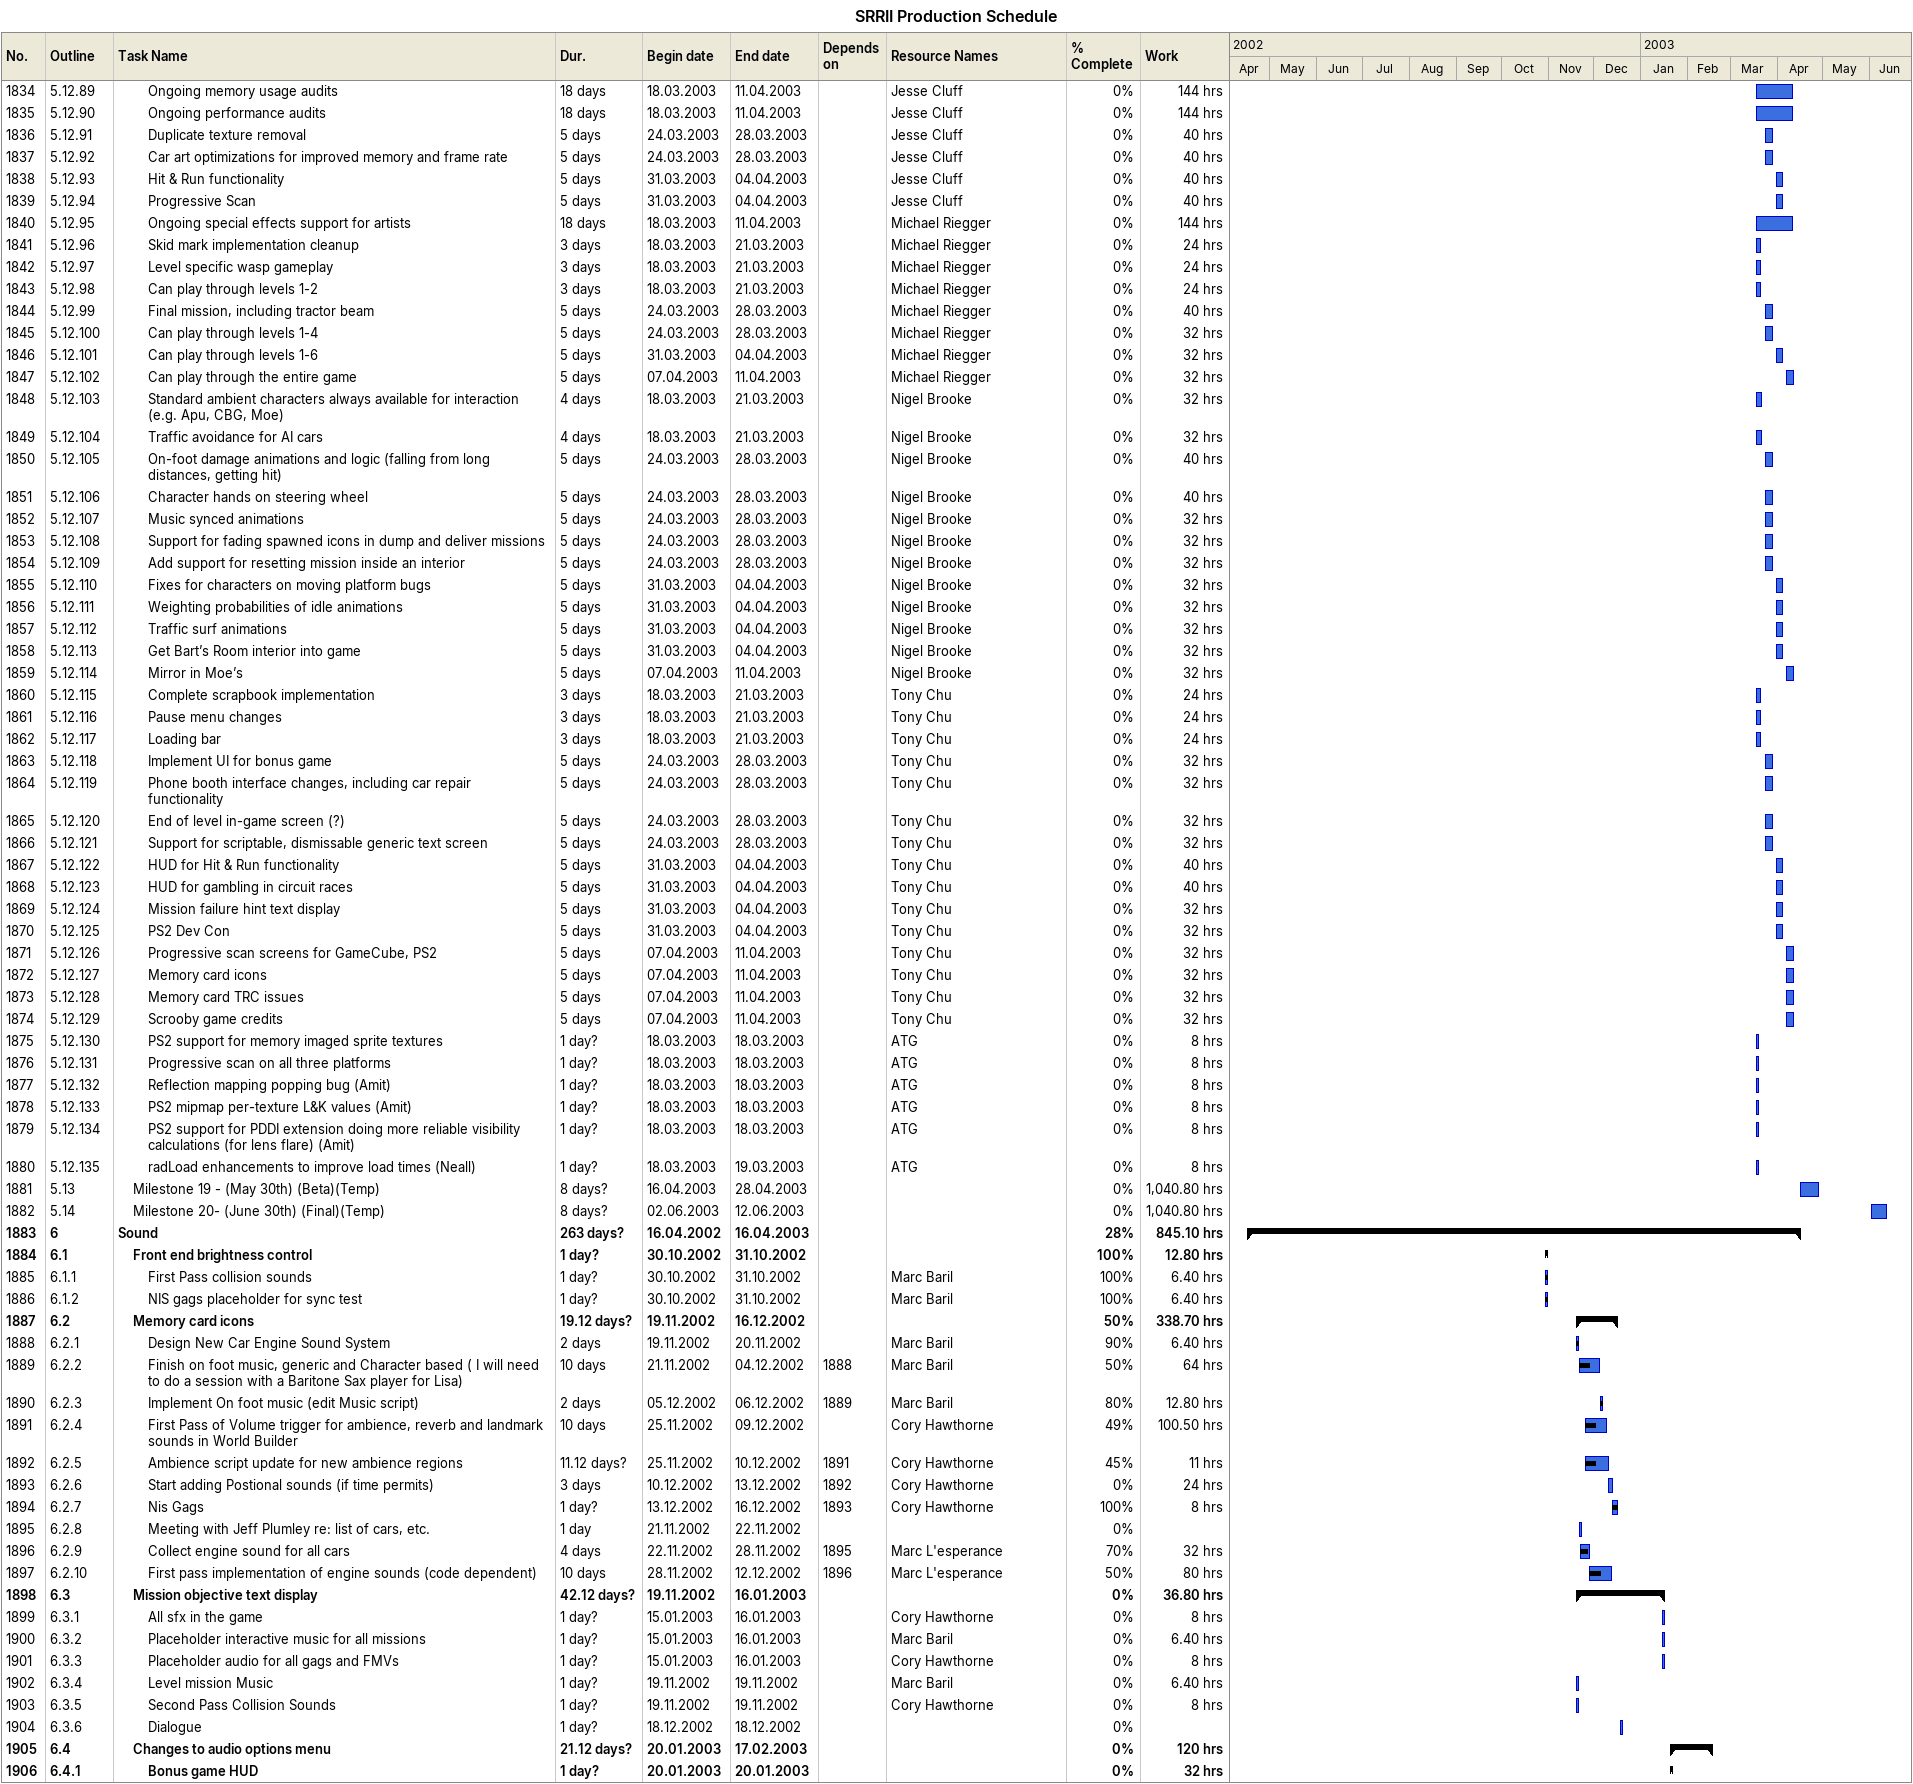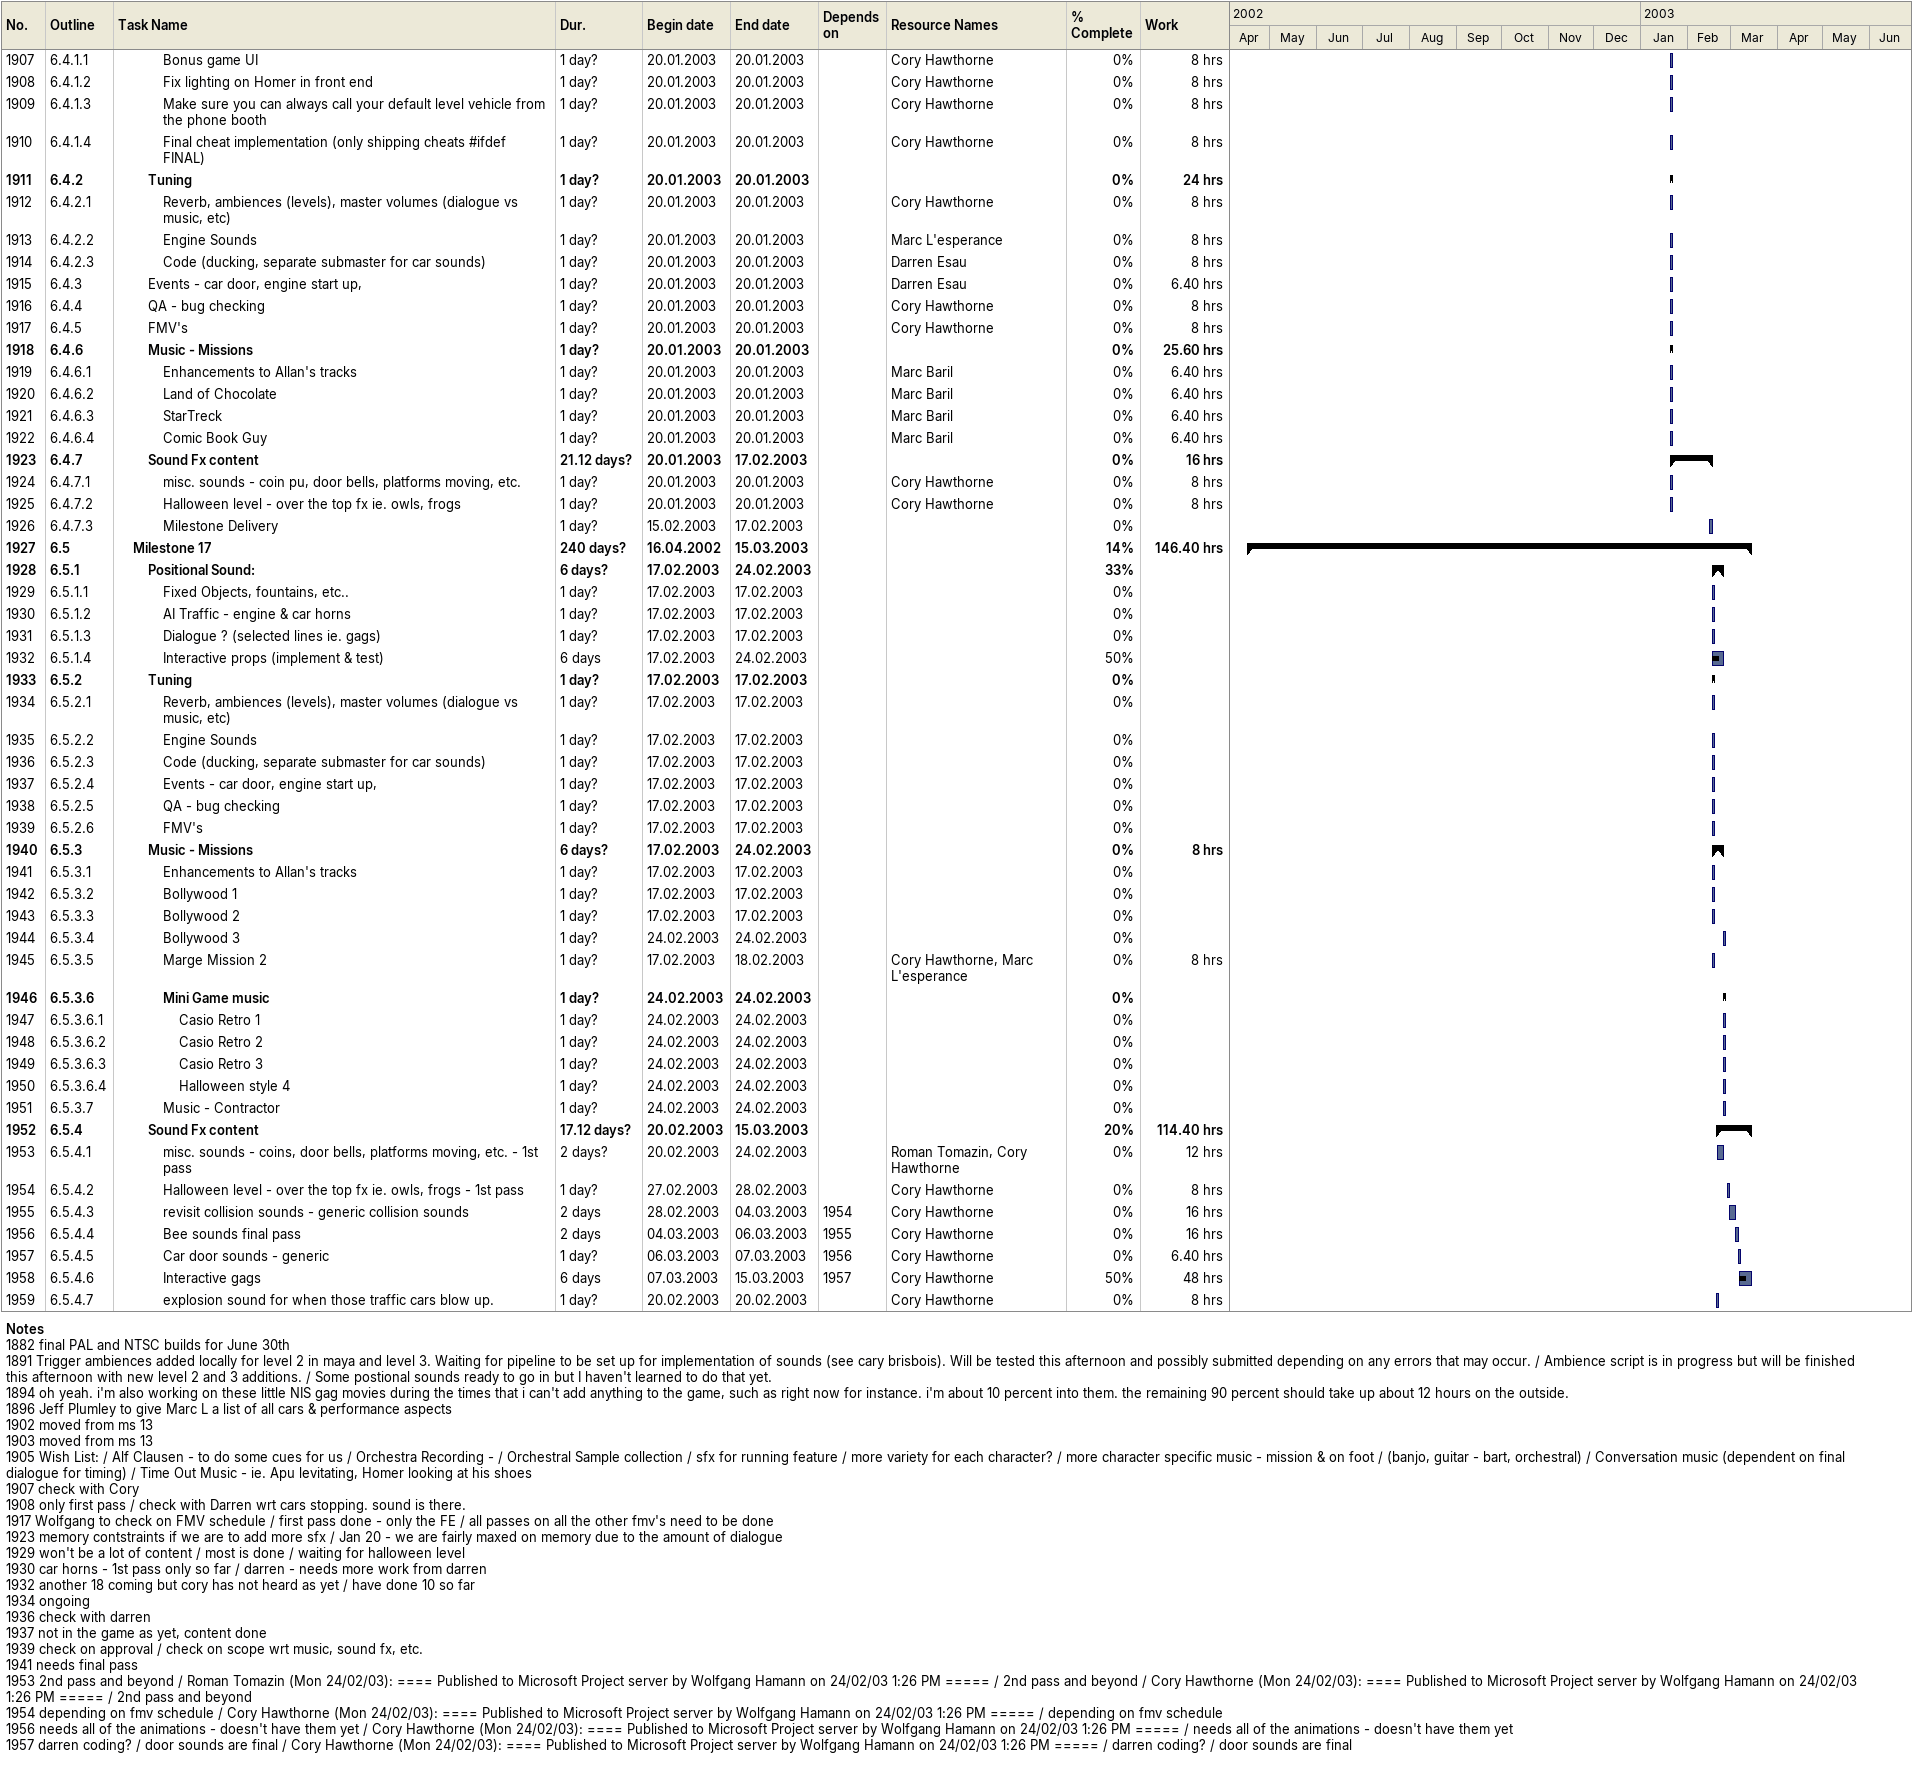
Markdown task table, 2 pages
SRRII Production Schedule

| ID | WBS | Task | Duration | Start | Finish | Predecessors | Resources | % complete | Work (h) |
|---|---|---|---|---|---|---|---|---|---|
| 1834 | 5.12.89 | Ongoing memory usage audits | 18d | 2003-03-18 | 2003-04-11 |  | Jesse Cluff | 0 | 144 |
| 1835 | 5.12.90 | Ongoing performance audits | 18d | 2003-03-18 | 2003-04-11 |  | Jesse Cluff | 0 | 144 |
| 1836 | 5.12.91 | Duplicate texture removal | 5d | 2003-03-24 | 2003-03-28 |  | Jesse Cluff | 0 | 40 |
| 1837 | 5.12.92 | Car art optimizations for improved memory and frame rate | 5d | 2003-03-24 | 2003-03-28 |  | Jesse Cluff | 0 | 40 |
| 1838 | 5.12.93 | Hit & Run functionality | 5d | 2003-03-31 | 2003-04-04 |  | Jesse Cluff | 0 | 40 |
| 1839 | 5.12.94 | Progressive Scan | 5d | 2003-03-31 | 2003-04-04 |  | Jesse Cluff | 0 | 40 |
| 1840 | 5.12.95 | Ongoing special effects support for artists | 18d | 2003-03-18 | 2003-04-11 |  | Michael Riegger | 0 | 144 |
| 1841 | 5.12.96 | Skid mark implementation cleanup | 3d | 2003-03-18 | 2003-03-21 |  | Michael Riegger | 0 | 24 |
| 1842 | 5.12.97 | Level specific wasp gameplay | 3d | 2003-03-18 | 2003-03-21 |  | Michael Riegger | 0 | 24 |
| 1843 | 5.12.98 | Can play through levels 1-2 | 3d | 2003-03-18 | 2003-03-21 |  | Michael Riegger | 0 | 24 |
| 1844 | 5.12.99 | Final mission, including tractor beam | 5d | 2003-03-24 | 2003-03-28 |  | Michael Riegger | 0 | 40 |
| 1845 | 5.12.100 | Can play through levels 1-4 | 5d | 2003-03-24 | 2003-03-28 |  | Michael Riegger | 0 | 32 |
| 1846 | 5.12.101 | Can play through levels 1-6 | 5d | 2003-03-31 | 2003-04-04 |  | Michael Riegger | 0 | 32 |
| 1847 | 5.12.102 | Can play through the entire game | 5d | 2003-04-07 | 2003-04-11 |  | Michael Riegger | 0 | 32 |
| 1848 | 5.12.103 | Standard ambient characters always available for interaction (e.g. Apu, CBG, Moe) | 4d | 2003-03-18 | 2003-03-21 |  | Nigel Brooke | 0 | 32 |
| 1849 | 5.12.104 | Traffic avoidance for AI cars | 4d | 2003-03-18 | 2003-03-21 |  | Nigel Brooke | 0 | 32 |
| 1850 | 5.12.105 | On-foot damage animations and logic (falling from long distances, getting hit) | 5d | 2003-03-24 | 2003-03-28 |  | Nigel Brooke | 0 | 40 |
| 1851 | 5.12.106 | Character hands on steering wheel | 5d | 2003-03-24 | 2003-03-28 |  | Nigel Brooke | 0 | 40 |
| 1852 | 5.12.107 | Music synced animations | 5d | 2003-03-24 | 2003-03-28 |  | Nigel Brooke | 0 | 32 |
| 1853 | 5.12.108 | Support for fading spawned icons in dump and deliver missions | 5d | 2003-03-24 | 2003-03-28 |  | Nigel Brooke | 0 | 32 |
| 1854 | 5.12.109 | Add support for resetting mission inside an interior | 5d | 2003-03-24 | 2003-03-28 |  | Nigel Brooke | 0 | 32 |
| 1855 | 5.12.110 | Fixes for characters on moving platform bugs | 5d | 2003-03-31 | 2003-04-04 |  | Nigel Brooke | 0 | 32 |
| 1856 | 5.12.111 | Weighting probabilities of idle animations | 5d | 2003-03-31 | 2003-04-04 |  | Nigel Brooke | 0 | 32 |
| 1857 | 5.12.112 | Traffic surf animations | 5d | 2003-03-31 | 2003-04-04 |  | Nigel Brooke | 0 | 32 |
| 1858 | 5.12.113 | Get Bart’s Room interior into game | 5d | 2003-03-31 | 2003-04-04 |  | Nigel Brooke | 0 | 32 |
| 1859 | 5.12.114 | Mirror in Moe’s | 5d | 2003-04-07 | 2003-04-11 |  | Nigel Brooke | 0 | 32 |
| 1860 | 5.12.115 | Complete scrapbook implementation | 3d | 2003-03-18 | 2003-03-21 |  | Tony Chu | 0 | 24 |
| 1861 | 5.12.116 | Pause menu changes | 3d | 2003-03-18 | 2003-03-21 |  | Tony Chu | 0 | 24 |
| 1862 | 5.12.117 | Loading bar | 3d | 2003-03-18 | 2003-03-21 |  | Tony Chu | 0 | 24 |
| 1863 | 5.12.118 | Implement UI for bonus game | 5d | 2003-03-24 | 2003-03-28 |  | Tony Chu | 0 | 32 |
| 1864 | 5.12.119 | Phone booth interface changes, including car repair functionality | 5d | 2003-03-24 | 2003-03-28 |  | Tony Chu | 0 | 32 |
| 1865 | 5.12.120 | End of level in-game screen (?) | 5d | 2003-03-24 | 2003-03-28 |  | Tony Chu | 0 | 32 |
| 1866 | 5.12.121 | Support for scriptable, dismissable generic text screen | 5d | 2003-03-24 | 2003-03-28 |  | Tony Chu | 0 | 32 |
| 1867 | 5.12.122 | HUD for Hit & Run functionality | 5d | 2003-03-31 | 2003-04-04 |  | Tony Chu | 0 | 40 |
| 1868 | 5.12.123 | HUD for gambling in circuit races | 5d | 2003-03-31 | 2003-04-04 |  | Tony Chu | 0 | 40 |
| 1869 | 5.12.124 | Mission failure hint text display | 5d | 2003-03-31 | 2003-04-04 |  | Tony Chu | 0 | 32 |
| 1870 | 5.12.125 | PS2 Dev Con | 5d | 2003-03-31 | 2003-04-04 |  | Tony Chu | 0 | 32 |
| 1871 | 5.12.126 | Progressive scan screens for GameCube, PS2 | 5d | 2003-04-07 | 2003-04-11 |  | Tony Chu | 0 | 32 |
| 1872 | 5.12.127 | Memory card icons | 5d | 2003-04-07 | 2003-04-11 |  | Tony Chu | 0 | 32 |
| 1873 | 5.12.128 | Memory card TRC issues | 5d | 2003-04-07 | 2003-04-11 |  | Tony Chu | 0 | 32 |
| 1874 | 5.12.129 | Scrooby game credits | 5d | 2003-04-07 | 2003-04-11 |  | Tony Chu | 0 | 32 |
| 1875 | 5.12.130 | PS2 support for memory imaged sprite textures | 1d? | 2003-03-18 | 2003-03-18 |  | ATG | 0 | 8 |
| 1876 | 5.12.131 | Progressive scan on all three platforms | 1d? | 2003-03-18 | 2003-03-18 |  | ATG | 0 | 8 |
| 1877 | 5.12.132 | Reflection mapping popping bug (Amit) | 1d? | 2003-03-18 | 2003-03-18 |  | ATG | 0 | 8 |
| 1878 | 5.12.133 | PS2 mipmap per-texture L&K values (Amit) | 1d? | 2003-03-18 | 2003-03-18 |  | ATG | 0 | 8 |
| 1879 | 5.12.134 | PS2 support for PDDI extension doing more reliable visibility calculations (for lens flare) (Amit) | 1d? | 2003-03-18 | 2003-03-18 |  | ATG | 0 | 8 |
| 1880 | 5.12.135 | radLoad enhancements to improve load times (Neall) | 1d? | 2003-03-18 | 2003-03-19 |  | ATG | 0 | 8 |
| 1881 | 5.13 | Milestone 19 - (May 30th) (Beta)(Temp) | 8d? | 2003-04-16 | 2003-04-28 |  |  | 0 | 1040.80 |
| 1882 | 5.14 | Milestone 20- (June 30th) (Final)(Temp) | 8d? | 2003-06-02 | 2003-06-12 |  |  | 0 | 1040.80 |
| 1883 | 6 | **Sound** | 263d? | 2002-04-16 | 2003-04-16 |  |  | 28 | 845.10 |
| 1884 | 6.1 | **Front end brightness control** | 1d? | 2002-10-30 | 2002-10-31 |  |  | 100 | 12.80 |
| 1885 | 6.1.1 | First Pass collision sounds | 1d? | 2002-10-30 | 2002-10-31 |  | Marc Baril | 100 | 6.40 |
| 1886 | 6.1.2 | NIS gags placeholder for sync test | 1d? | 2002-10-30 | 2002-10-31 |  | Marc Baril | 100 | 6.40 |
| 1887 | 6.2 | **Memory card icons** | 19.12d? | 2002-11-19 | 2002-12-16 |  |  | 50 | 338.70 |
| 1888 | 6.2.1 | Design New Car Engine Sound System | 2d | 2002-11-19 | 2002-11-20 |  | Marc Baril | 90 | 6.40 |
| 1889 | 6.2.2 | Finish on foot music, generic and Character based ( I will need to do a session with a Baritone Sax player for Lisa) | 10d | 2002-11-21 | 2002-12-04 | 1888 | Marc Baril | 50 | 64 |
| 1890 | 6.2.3 | Implement On foot music (edit Music script) | 2d | 2002-12-05 | 2002-12-06 | 1889 | Marc Baril | 80 | 12.80 |
| 1891 | 6.2.4 | First Pass of Volume trigger for ambience, reverb and landmark sounds in World Builder | 10d | 2002-11-25 | 2002-12-09 |  | Cory Hawthorne | 49 | 100.50 |
| 1892 | 6.2.5 | Ambience script update for new ambience regions | 11.12d? | 2002-11-25 | 2002-12-10 | 1891 | Cory Hawthorne | 45 | 11 |
| 1893 | 6.2.6 | Start adding Postional sounds (if time permits) | 3d | 2002-12-10 | 2002-12-13 | 1892 | Cory Hawthorne | 0 | 24 |
| 1894 | 6.2.7 | Nis Gags | 1d? | 2002-12-13 | 2002-12-16 | 1893 | Cory Hawthorne | 100 | 8 |
| 1895 | 6.2.8 | Meeting with Jeff Plumley re: list of cars, etc. | 1d | 2002-11-21 | 2002-11-22 |  |  | 0 |  |
| 1896 | 6.2.9 | Collect engine sound for all cars | 4d | 2002-11-22 | 2002-11-28 | 1895 | Marc L'esperance | 70 | 32 |
| 1897 | 6.2.10 | First pass implementation of engine sounds (code dependent) | 10d | 2002-11-28 | 2002-12-12 | 1896 | Marc L'esperance | 50 | 80 |
| 1898 | 6.3 | **Mission objective text display** | 42.12d? | 2002-11-19 | 2003-01-16 |  |  | 0 | 36.80 |
| 1899 | 6.3.1 | All sfx in the game | 1d? | 2003-01-15 | 2003-01-16 |  | Cory Hawthorne | 0 | 8 |
| 1900 | 6.3.2 | Placeholder interactive music for all missions | 1d? | 2003-01-15 | 2003-01-16 |  | Marc Baril | 0 | 6.40 |
| 1901 | 6.3.3 | Placeholder audio for all gags and FMVs | 1d? | 2003-01-15 | 2003-01-16 |  | Cory Hawthorne | 0 | 8 |
| 1902 | 6.3.4 | Level mission Music | 1d? | 2002-11-19 | 2002-11-19 |  | Marc Baril | 0 | 6.40 |
| 1903 | 6.3.5 | Second Pass Collision Sounds | 1d? | 2002-11-19 | 2002-11-19 |  | Cory Hawthorne | 0 | 8 |
| 1904 | 6.3.6 | Dialogue | 1d? | 2002-12-18 | 2002-12-18 |  |  | 0 |  |
| 1905 | 6.4 | **Changes to audio options menu** | 21.12d? | 2003-01-20 | 2003-02-17 |  |  | 0 | 120 |
| 1906 | 6.4.1 | **Bonus game HUD** | 1d? | 2003-01-20 | 2003-01-20 |  |  | 0 | 32 |
| 1907 | 6.4.1.1 | Bonus game UI | 1d? | 2003-01-20 | 2003-01-20 |  | Cory Hawthorne | 0 | 8 |
| 1908 | 6.4.1.2 | Fix lighting on Homer in front end | 1d? | 2003-01-20 | 2003-01-20 |  | Cory Hawthorne | 0 | 8 |
| 1909 | 6.4.1.3 | Make sure you can always call your default level vehicle from the phone booth | 1d? | 2003-01-20 | 2003-01-20 |  | Cory Hawthorne | 0 | 8 |
| 1910 | 6.4.1.4 | Final cheat implementation (only shipping cheats #ifdef FINAL) | 1d? | 2003-01-20 | 2003-01-20 |  | Cory Hawthorne | 0 | 8 |
| 1911 | 6.4.2 | **Tuning** | 1d? | 2003-01-20 | 2003-01-20 |  |  | 0 | 24 |
| 1912 | 6.4.2.1 | Reverb, ambiences (levels), master volumes (dialogue vs music, etc) | 1d? | 2003-01-20 | 2003-01-20 |  | Cory Hawthorne | 0 | 8 |
| 1913 | 6.4.2.2 | Engine Sounds | 1d? | 2003-01-20 | 2003-01-20 |  | Marc L'esperance | 0 | 8 |
| 1914 | 6.4.2.3 | Code (ducking, separate submaster for car sounds) | 1d? | 2003-01-20 | 2003-01-20 |  | Darren Esau | 0 | 8 |
| 1915 | 6.4.3 | Events - car door, engine start up, | 1d? | 2003-01-20 | 2003-01-20 |  | Darren Esau | 0 | 6.40 |
| 1916 | 6.4.4 | QA - bug checking | 1d? | 2003-01-20 | 2003-01-20 |  | Cory Hawthorne | 0 | 8 |
| 1917 | 6.4.5 | FMV's | 1d? | 2003-01-20 | 2003-01-20 |  | Cory Hawthorne | 0 | 8 |
| 1918 | 6.4.6 | **Music - Missions** | 1d? | 2003-01-20 | 2003-01-20 |  |  | 0 | 25.60 |
| 1919 | 6.4.6.1 | Enhancements to Allan's tracks | 1d? | 2003-01-20 | 2003-01-20 |  | Marc Baril | 0 | 6.40 |
| 1920 | 6.4.6.2 | Land of Chocolate | 1d? | 2003-01-20 | 2003-01-20 |  | Marc Baril | 0 | 6.40 |
| 1921 | 6.4.6.3 | StarTreck | 1d? | 2003-01-20 | 2003-01-20 |  | Marc Baril | 0 | 6.40 |
| 1922 | 6.4.6.4 | Comic Book Guy | 1d? | 2003-01-20 | 2003-01-20 |  | Marc Baril | 0 | 6.40 |
| 1923 | 6.4.7 | **Sound Fx content** | 21.12d? | 2003-01-20 | 2003-02-17 |  |  | 0 | 16 |
| 1924 | 6.4.7.1 | misc. sounds - coin pu, door bells, platforms moving, etc. | 1d? | 2003-01-20 | 2003-01-20 |  | Cory Hawthorne | 0 | 8 |
| 1925 | 6.4.7.2 | Halloween level - over the top fx ie. owls, frogs | 1d? | 2003-01-20 | 2003-01-20 |  | Cory Hawthorne | 0 | 8 |
| 1926 | 6.4.7.3 | Milestone Delivery | 1d? | 2003-02-15 | 2003-02-17 |  |  | 0 |  |
| 1927 | 6.5 | **Milestone 17** | 240d? | 2002-04-16 | 2003-03-15 |  |  | 14 | 146.40 |
| 1928 | 6.5.1 | **Positional Sound:** | 6d? | 2003-02-17 | 2003-02-24 |  |  | 33 |  |
| 1929 | 6.5.1.1 | Fixed Objects, fountains, etc.. | 1d? | 2003-02-17 | 2003-02-17 |  |  | 0 |  |
| 1930 | 6.5.1.2 | AI Traffic - engine & car horns | 1d? | 2003-02-17 | 2003-02-17 |  |  | 0 |  |
| 1931 | 6.5.1.3 | Dialogue ? (selected lines ie. gags) | 1d? | 2003-02-17 | 2003-02-17 |  |  | 0 |  |
| 1932 | 6.5.1.4 | Interactive props (implement & test) | 6d | 2003-02-17 | 2003-02-24 |  |  | 50 |  |
| 1933 | 6.5.2 | **Tuning** | 1d? | 2003-02-17 | 2003-02-17 |  |  | 0 |  |
| 1934 | 6.5.2.1 | Reverb, ambiences (levels), master volumes (dialogue vs music, etc) | 1d? | 2003-02-17 | 2003-02-17 |  |  | 0 |  |
| 1935 | 6.5.2.2 | Engine Sounds | 1d? | 2003-02-17 | 2003-02-17 |  |  | 0 |  |
| 1936 | 6.5.2.3 | Code (ducking, separate submaster for car sounds) | 1d? | 2003-02-17 | 2003-02-17 |  |  | 0 |  |
| 1937 | 6.5.2.4 | Events - car door, engine start up, | 1d? | 2003-02-17 | 2003-02-17 |  |  | 0 |  |
| 1938 | 6.5.2.5 | QA - bug checking | 1d? | 2003-02-17 | 2003-02-17 |  |  | 0 |  |
| 1939 | 6.5.2.6 | FMV's | 1d? | 2003-02-17 | 2003-02-17 |  |  | 0 |  |
| 1940 | 6.5.3 | **Music - Missions** | 6d? | 2003-02-17 | 2003-02-24 |  |  | 0 | 8 |
| 1941 | 6.5.3.1 | Enhancements to Allan's tracks | 1d? | 2003-02-17 | 2003-02-17 |  |  | 0 |  |
| 1942 | 6.5.3.2 | Bollywood 1 | 1d? | 2003-02-17 | 2003-02-17 |  |  | 0 |  |
| 1943 | 6.5.3.3 | Bollywood 2 | 1d? | 2003-02-17 | 2003-02-17 |  |  | 0 |  |
| 1944 | 6.5.3.4 | Bollywood 3 | 1d? | 2003-02-24 | 2003-02-24 |  |  | 0 |  |
| 1945 | 6.5.3.5 | Marge Mission 2 | 1d? | 2003-02-17 | 2003-02-18 |  | Cory Hawthorne, Marc L'esperance | 0 | 8 |
| 1946 | 6.5.3.6 | **Mini Game music** | 1d? | 2003-02-24 | 2003-02-24 |  |  | 0 |  |
| 1947 | 6.5.3.6.1 | Casio Retro 1 | 1d? | 2003-02-24 | 2003-02-24 |  |  | 0 |  |
| 1948 | 6.5.3.6.2 | Casio Retro 2 | 1d? | 2003-02-24 | 2003-02-24 |  |  | 0 |  |
| 1949 | 6.5.3.6.3 | Casio Retro 3 | 1d? | 2003-02-24 | 2003-02-24 |  |  | 0 |  |
| 1950 | 6.5.3.6.4 | Halloween style 4 | 1d? | 2003-02-24 | 2003-02-24 |  |  | 0 |  |
| 1951 | 6.5.3.7 | Music - Contractor | 1d? | 2003-02-24 | 2003-02-24 |  |  | 0 |  |
| 1952 | 6.5.4 | **Sound Fx content** | 17.12d? | 2003-02-20 | 2003-03-15 |  |  | 20 | 114.40 |
| 1953 | 6.5.4.1 | misc. sounds - coins, door bells, platforms moving, etc. - 1st pass | 2d? | 2003-02-20 | 2003-02-24 |  | Roman Tomazin, Cory Hawthorne | 0 | 12 |
| 1954 | 6.5.4.2 | Halloween level - over the top fx ie. owls, frogs - 1st pass | 1d? | 2003-02-27 | 2003-02-28 |  | Cory Hawthorne | 0 | 8 |
| 1955 | 6.5.4.3 | revisit collision sounds - generic collision sounds | 2d | 2003-02-28 | 2003-03-04 | 1954 | Cory Hawthorne | 0 | 16 |
| 1956 | 6.5.4.4 | Bee sounds final pass | 2d | 2003-03-04 | 2003-03-06 | 1955 | Cory Hawthorne | 0 | 16 |
| 1957 | 6.5.4.5 | Car door sounds - generic | 1d? | 2003-03-06 | 2003-03-07 | 1956 | Cory Hawthorne | 0 | 6.40 |
| 1958 | 6.5.4.6 | Interactive gags | 6d | 2003-03-07 | 2003-03-15 | 1957 | Cory Hawthorne | 50 | 48 |
| 1959 | 6.5.4.7 | explosion sound for when those traffic cars blow up. | 1d? | 2003-02-20 | 2003-02-20 |  | Cory Hawthorne | 0 | 8 |

Notes
- 1882: final PAL and NTSC builds for June 30th
- 1891: Trigger ambiences added locally for level 2 in maya and level 3. Waiting for pipeline to be set up for implementation of sounds (see cary brisbois). Will be tested this afternoon and possibly submitted depending on any errors that may occur. / Ambience script is in progress but will be finished this afternoon with new level 2 and 3 additions. / Some postional sounds ready to go in but I haven't learned to do that yet.
- 1894: oh yeah. i'm also working on these little NIS gag movies during the times that i can't add anything to the game, such as right now for instance. i'm about 10 percent into them. the remaining 90 percent should take up about 12 hours on the outside.
- 1896: Jeff Plumley to give Marc L a list of all cars & performance aspects
- 1902: moved from ms 13
- 1903: moved from ms 13
- 1905: Wish List: / Alf Clausen - to do some cues for us / Orchestra Recording - / Orchestral Sample collection / sfx for running feature / more variety for each character? / more character specific music - mission & on foot / (banjo, guitar - bart, orchestral) / Conversation music (dependent on final dialogue for timing) / Time Out Music - ie. Apu levitating, Homer looking at his shoes
- 1907: check with Cory
- 1908: only first pass / check with Darren wrt cars stopping. sound is there.
- 1917: Wolfgang to check on FMV schedule / first pass done - only the FE / all passes on all the other fmv's need to be done
- 1923: memory contstraints if we are to add more sfx / Jan 20 - we are fairly maxed on memory due to the amount of dialogue
- 1929: won't be a lot of content / most is done / waiting for halloween level
- 1930: car horns - 1st pass only so far / darren - needs more work from darren
- 1932: another 18 coming but cory has not heard as yet / have done 10 so far
- 1934: ongoing
- 1936: check with darren
- 1937: not in the game as yet, content done
- 1939: check on approval / check on scope wrt music, sound fx, etc.
- 1941: needs final pass
- 1953: 2nd pass and beyond / Roman Tomazin (Mon 24/02/03): ==== Published to Microsoft Project server by Wolfgang Hamann on 24/02/03 1:26 PM ===== / 2nd pass and beyond / Cory Hawthorne (Mon 24/02/03): ==== Published to Microsoft Project server by Wolfgang Hamann on 24/02/03 1:26 PM ===== / 2nd pass and beyond
- 1954: depending on fmv schedule / Cory Hawthorne (Mon 24/02/03): ==== Published to Microsoft Project server by Wolfgang Hamann on 24/02/03 1:26 PM ===== / depending on fmv schedule
- 1956: needs all of the animations - doesn't have them yet / Cory Hawthorne (Mon 24/02/03): ==== Published to Microsoft Project server by Wolfgang Hamann on 24/02/03 1:26 PM ===== / needs all of the animations - doesn't have them yet
- 1957: darren coding? / door sounds are final / Cory Hawthorne (Mon 24/02/03): ==== Published to Microsoft Project server by Wolfgang Hamann on 24/02/03 1:26 PM ===== / darren coding? / door sounds are final
